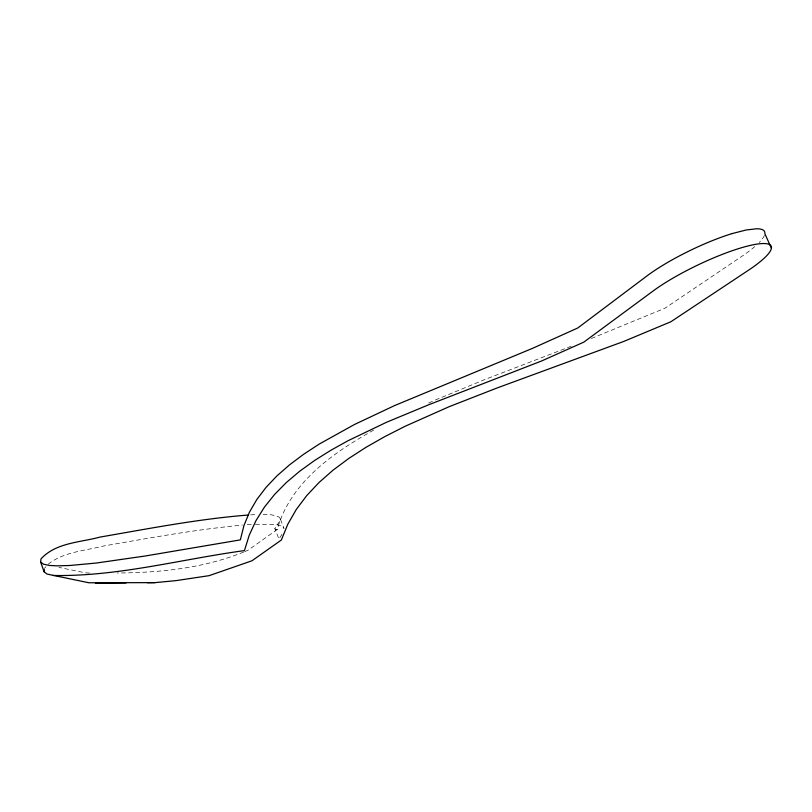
<?xml version="1.0" encoding="UTF-8"?>
<svg xmlns="http://www.w3.org/2000/svg" width="812" height="812" viewBox="0 0 812 812"><rect width="100%" height="100%" fill="white"/><g stroke="black" fill="none" stroke-linecap="round" stroke-linejoin="round"><path stroke-width="0.61" stroke-dasharray="4.06 3.04" d="M244.788 551.592L247.954 550.303L277.288 529.475C290.442 481.699 334.493 451.908 375.448 429.091M282.028 534.296L278.892 539.016L274.862 528.541L280.221 520.299L280.181 518.533L278.952 516.97L271.604 514.808L262.489 514.412M44.406 568.481L45.908 566.776M48.152 564.218C63.712 551.845 84.773 550.81 103.388 546.06C149.54 537.991 195.712 529.485 242.392 525.1M428.685 403.026L434.288 400.499M435.405 399.991L483.576 380.026L572.957 345.587M243.732 552.018C203.873 568.248 160.005 572.714 117.222 573.008M591.38 338.482L664.977 308.225L743.873 254.948A74.349 15.286 -25.7 0 0 754.754 246.625M250.644 514.869L256.49 514.493M247.213 524.694L254.257 524.298M255.425 524.237L275.319 524.471L279.957 525.455L282.749 526.836L284.027 528.5L280.181 518.533M89.564 573.059L85.24 572.805L58.951 567.415M277.288 529.475L275.349 529.292L274.862 528.541M764.386 235.378A74.349 15.286 -25.7 0 1 759.25 242.433"/><path stroke-width="1.22" d="M52.942 575.464C117.578 576.764 180.741 559.255 244.432 550.607L249.294 535.078L256.003 520.593L264.479 507.064L274.649 494.376L286.433 482.45L299.75 471.183L314.538 460.516L330.717 450.355L348.186 440.642L386.613 422.23L428.837 404.711L541.421 361.056L583.808 342.136L654.848 289.711A74.43 14.697 -25.6 0 1 751.689 245.092A74.43 14.697 -25.6 0 1 750.217 269.066L670.885 321.755L623.707 341.456L497.269 387.903L449.249 406.65L405.147 426.259L384.939 436.541L366.121 447.25L348.784 458.435L333.052 470.168L318.994 482.541L306.703 495.614L296.278 509.489L287.793 524.258L281.348 540.021L251.953 560.787L209.11 575.657L176.001 580.631L155.011 582.63L88.863 582.772L47.015 574.064L44.092 571.749L44.295 569.567M44.092 571.749L40.6 562.016L40.976 558.91C55.866 542.589 80.094 542.497 100.099 537.067C149.296 528.561 198.473 518.959 248.31 515.021M731.906 233.643L746.157 229.989L756.794 228.761A74.349 15.286 -25.7 0 1 764.853 233.704L771.4 248.198M95.38 583.239L126.022 582.945M147.266 582.712L155.011 582.63M40.6 562.016L43.472 564.178L49.339 565.446L57.053 565.842L69.883 565.487L96.303 563.031L145.216 556.007L240.352 539.878L243.925 525.597L249.457 512.149L256.856 499.451L266.031 487.393L276.912 475.913L289.437 464.931L303.526 454.355L319.106 444.144L354.397 424.534L394.551 405.594L532.266 348.46L577.779 327.987L648.362 274.872A74.339 15.286 -25.7 0 1 731.916 233.643"/></g></svg>
